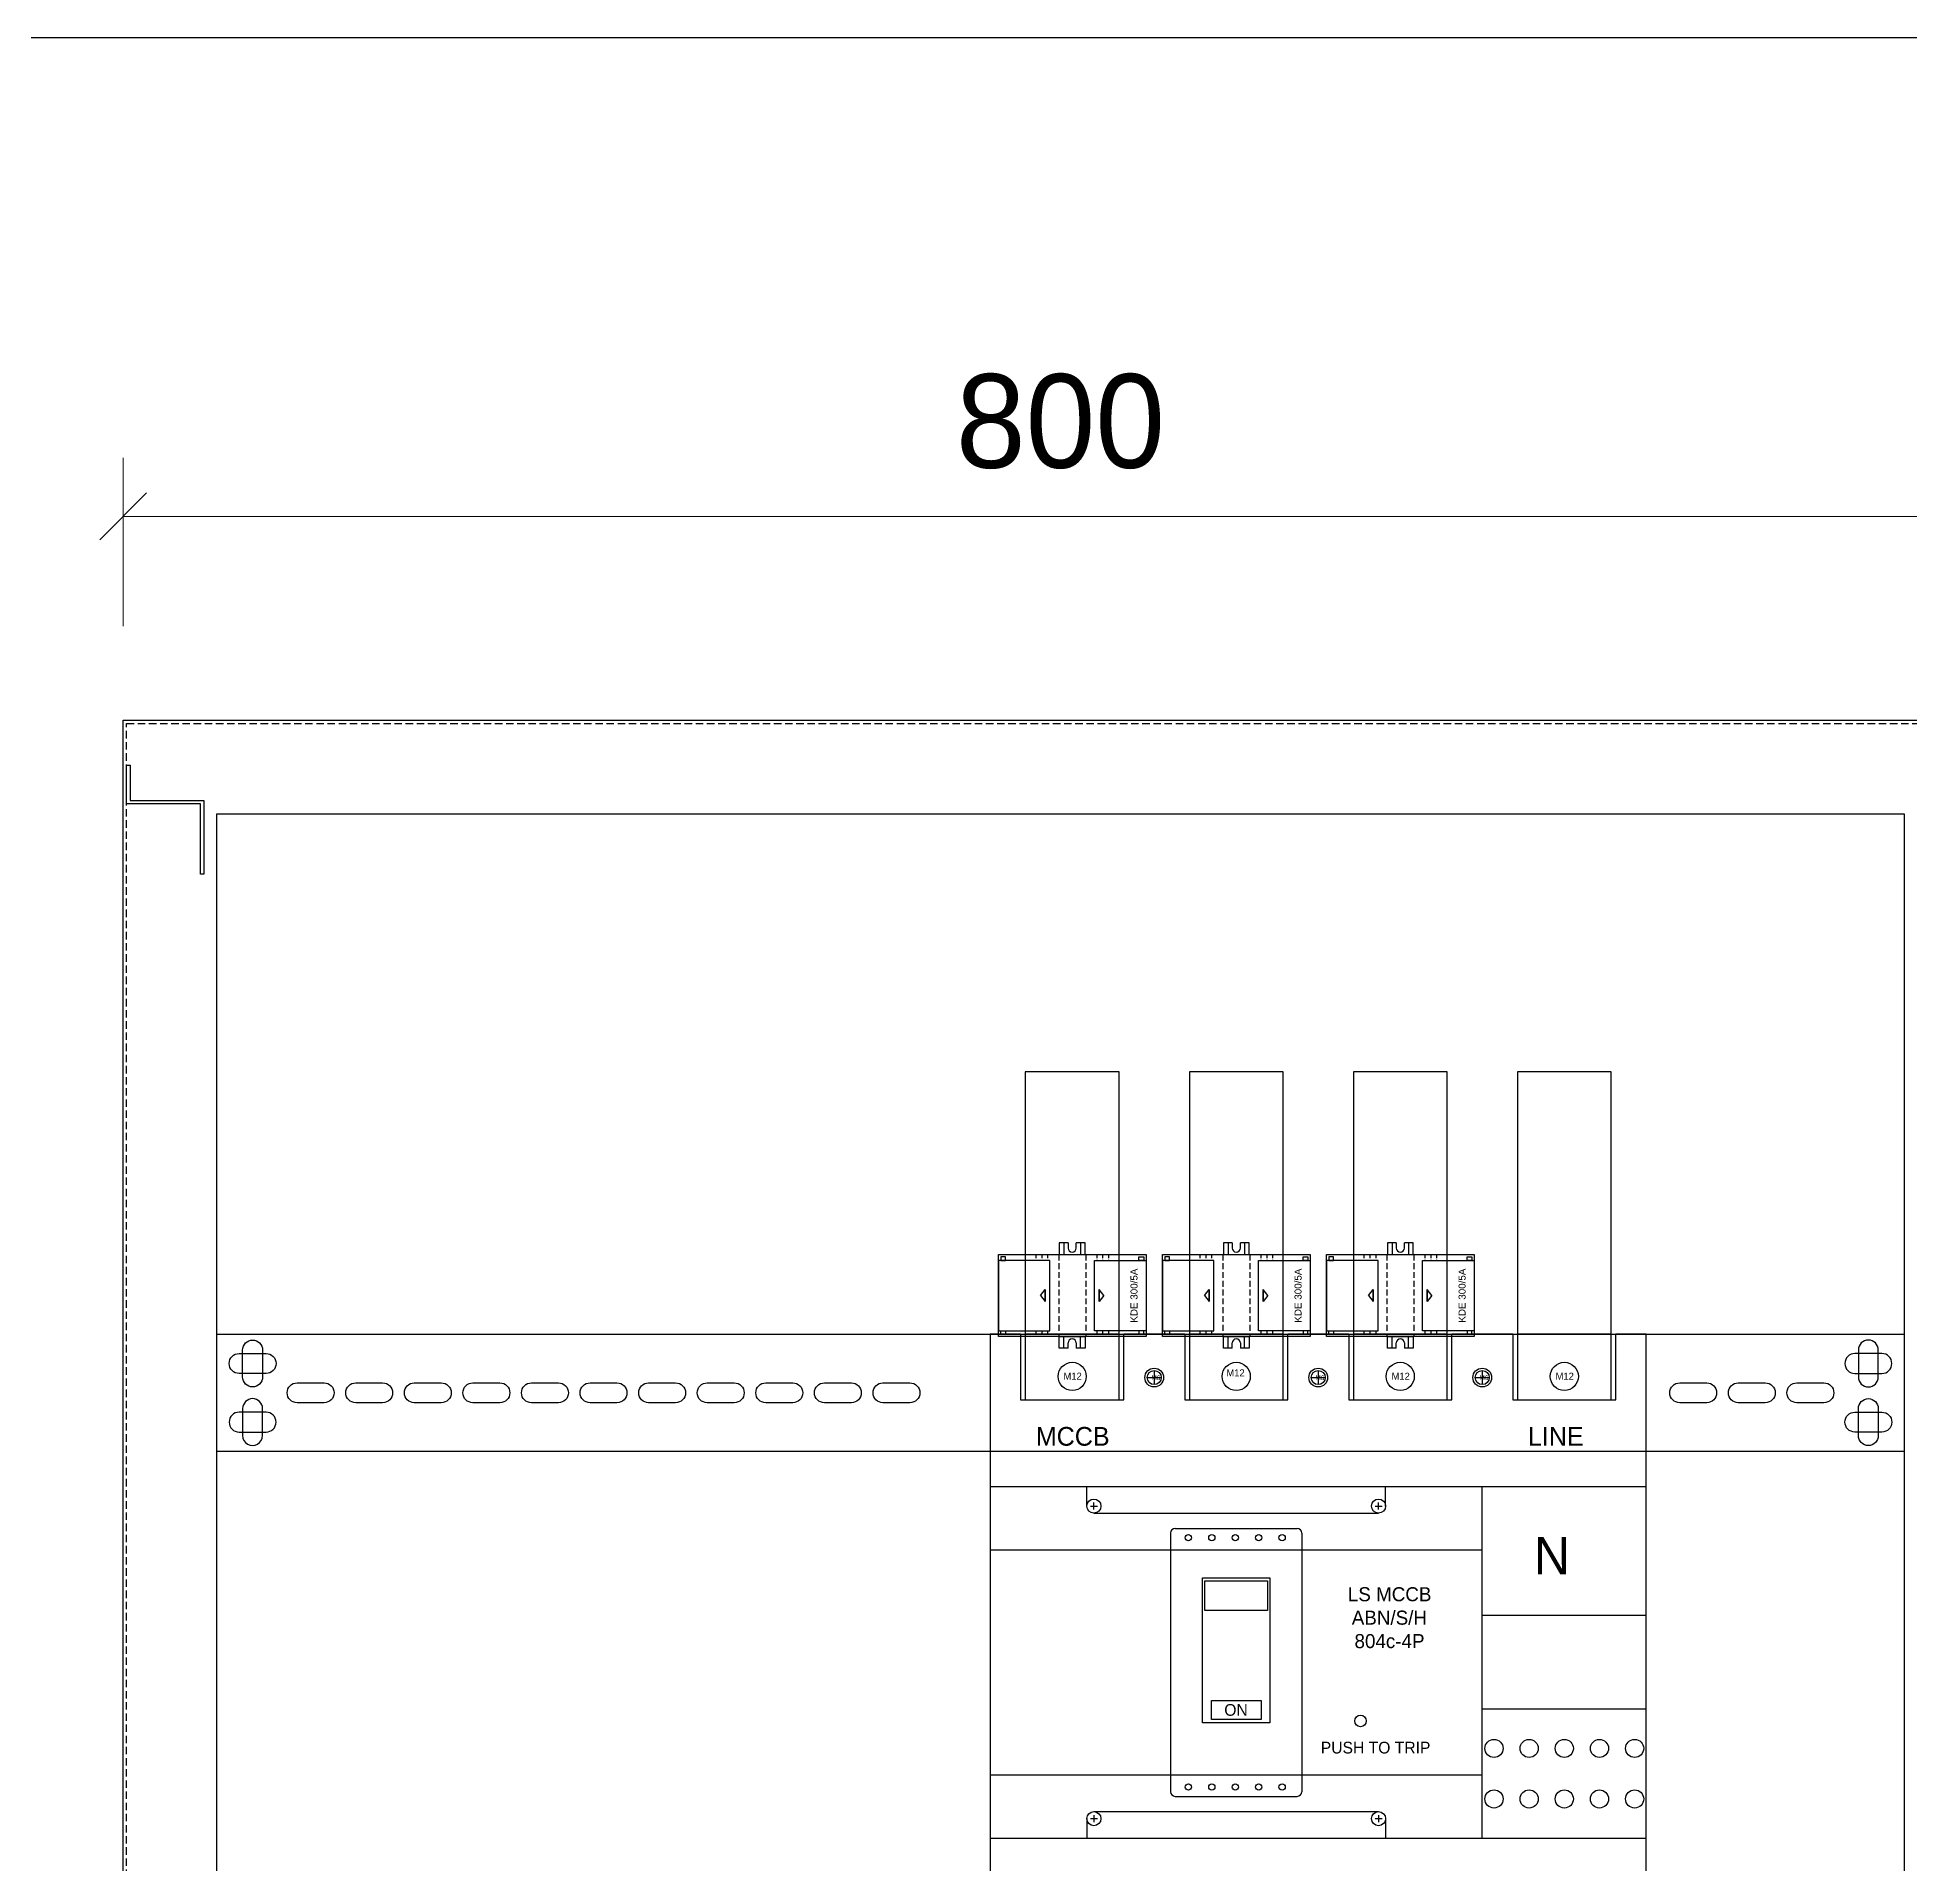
# Model space of a CAD drawing. Header units: millimetres. Extents: x 0 to 5132, y 0 to 3629.
# Drawn here: x 2258 to 3057, y 2849 to 3629 of the extents above; entities that cross this region are included whole.
import ezdxf
from ezdxf.enums import TextEntityAlignment as Align

# ---------------------------------------------------------------- set-up
doc = ezdxf.new("R2010")
doc.units = ezdxf.units.MM
doc.linetypes.add('ASVLTYPE', pattern=[0.75, 0.5, -0.25])
doc.linetypes.add('HIDDEN2', pattern=[4.7625, 3.175, -1.5875])
doc.layers.add('CNC', color=7, linetype='Continuous')
doc.layers.add('DIM', color=253, linetype='Continuous')
doc.styles.add('Tahoma (Input Text)', font='tahoma.ttf')
doc.dimstyles.new('Dim-40', dxfattribs={"dimtxt": 40, "dimasz": 20, "dimexe": 25, "dimexo": 40, "dimgap": 20, "dimtad": 1, "dimdec": 0, "dimtxsty": 'Standard', "dimblk": 'OBLIQUE', "dimcen": 15, "dimclrd": 5, "dimclre": 5, "dimclrt": 3, "dimazin": 3, "dimtfac": 1, "dimtdec": 0, "dimtmove": 0, "dimatfit": 3, "dimldrblk": 'ARCHTICK', "dimlwd": 9, "dimlwe": 9})

# ---------------------------------------------------------------- blocks, each defined once
blk = doc.blocks.new('khungtenAsean2')
at = {"color": 7}
blk.add_lwpolyline([(0, 0), (2970, 0), (2970, -2100), (0, -2100)], close=True, dxfattribs=at)
at = {"color": 1, "style": 'Tahoma (Input Text)', "flags": 8}
for tag, p in [('#01', (137.05, -2021.28)), ('#03', (506.57, -2019.3)), ('#05', (1106.63, -2021.28)), ('#07', (1834.68, -2021.28)), ('#09', (2146.72, -2021.28)), ('#02', (98.46, -2081.28)), ('#04', (486.11, -2081.28)), ('#06', (1065.33, -2081.28)), ('#08', (1817.45, -2081.28)), ('#10', (2146.72, -2081.28))]:
    blk.add_attdef(tag, p, '', height=25, dxfattribs=at)
blk.add_attdef('#11', text='', height=25, dxfattribs=at).set_placement((2914.99, -2067.35), align=Align.CENTER)
blk = doc.blocks.new('*D10')
at = {"color": 0, "linetype": 'ByBlock', "lineweight": -2}
for p, q in [((2304.69, 3434.49), (2284.69, 3414.49)), ((3084.69, 3414.49), (3104.69, 3434.49))]:
    blk.add_line(p, q, dxfattribs=at)
at = {"layer": 'Defpoints', "color": 0, "transparency": 16777216}
for p in [(3094.69, 3424.49), (2294.69, 3337.59), (3094.69, 3337.59)]:
    blk.add_point(p, dxfattribs=at)
at = {"layer": 'DIM', "color": 5, "lineweight": 9, "transparency": 16777216}
for p, q in [((2294.69, 3377.59), (2294.69, 3449.49)), ((3094.69, 3377.59), (3094.69, 3449.49)), ((2294.69, 3424.49), (3094.69, 3424.49))]:
    blk.add_line(p, q, dxfattribs=at)
at = {"layer": 'DIM', "color": 3, "transparency": 16777216, "insert": (2694.69, 3464.91), "char_height": 40, "attachment_point": 5}
blk.add_mtext('800', dxfattribs=at)
blk = doc.blocks.new('_ArchTick')
at = {"color": 0, "const_width": 0.15}
blk.add_lwpolyline([(-0.5, -0.5), (0.5, 0.5)], dxfattribs=at)
blk = doc.blocks.new('_Oblique')
at = {"color": 0, "linetype": 'ByBlock', "lineweight": -2}
blk.add_line((-0.5, -0.5), (0.5, 0.5), dxfattribs=at)
blk = doc.blocks.new('1 LS 800 AF 4P')
at = {"color": 4}
for p, q in [((70, -15.5), (70, -21.5)), ((140, -15.5), (140, -21.5)), ((210, -15.5), (210, -21.5)), ((67, -18.5), (73, -18.5)), ((137, -18.5), (143, -18.5)), ((207, -18.5), (213, -18.5)), ((67, -261.5), (73, -261.5)), ((70, -258.5), (70, -264.5)), ((137, -261.5), (143, -261.5)), ((140, -258.5), (140, -264.5)), ((207, -261.5), (213, -261.5)), ((210, -258.5), (210, -264.5))]:
    blk.add_line(p, q, dxfattribs=at)
for p, q in [((0, -65), (280, -65)), ((41.26, -73.32), (41.26, -65)), ((44.25, -74.82), (44.25, -71.83)), ((165.75, -74.82), (165.75, -71.83)), ((168.74, -73.32), (168.74, -65)), ((210, -215), (210, -65)), ((42.76, -73.32), (45.75, -73.32)), ((44.25, -76.32), (165.75, -76.32)), ((164.25, -73.32), (167.24, -73.32)), ((77, -84.83), (77, -195.17)), ((79, -82.83), (131, -82.83)), ((133, -84.83), (133, -195.17)), ((0, -92), (210, -92)), ((280, -120), (210, -120)), ((280, -160), (210, -160)), ((0, -188), (210, -188)), ((79, -197.17), (131, -197.17)), ((41.26, -206.68), (41.26, -215)), ((42.76, -206.68), (45.75, -206.68)), ((44.25, -203.68), (165.75, -203.68)), ((44.25, -205.18), (44.25, -208.17)), ((164.25, -206.68), (167.24, -206.68)), ((165.75, -205.18), (165.75, -208.17)), ((168.74, -206.68), (168.74, -215)), ((0, -215), (210, -215)), ((210, -215), (280, -215))]:
    blk.add_line(p, q)
at = {"lineweight": 30}
blk.add_line((197, -280), (223, -280), dxfattribs=at)
for points in [[(13, 0), (0, 0), (0, -280), (13, -280)], [(13, 0), (13, -28), (57, -28), (57, 0)], [(83, 0), (57, 0)], [(83, 0), (83, -28), (127, -28), (127, 0)], [(153, 0), (127, 0)], [(153, 0), (153, -28), (197, -28), (197, 0)], [(223, 0), (197, 0)], [(223, 0), (223, -28), (267, -28), (267, 0)], [(267, -280), (280, -280), (280, 0), (267, 0)], [(13, -280), (13, -252), (57, -252), (57, -280)], [(83, -280), (83, -252), (127, -252), (127, -280)], [(153, -280), (153, -252), (197, -252), (197, -280)], [(223, -280), (223, -252), (267, -252), (267, -280)], [(57, -280), (83, -280)], [(127, -280), (153, -280)]]:
    blk.add_lwpolyline(points, dxfattribs=at)
for points in [[(90.67, -103.95), (119.33, -103.95), (119.33, -165.8), (90.67, -165.8)], [(91.6, -105.25), (118.4, -105.25), (118.4, -117.9), (91.6, -117.9)], [(94.4, -156.34), (115.6, -156.34), (115.6, -164.38), (94.4, -164.38)]]:
    blk.add_lwpolyline(points, close=True)
for centre, radius in [((35, -18), 6), ((105, -18), 6), ((175, -18), 6), ((245, -18), 6), ((44.25, -73.32), 3), ((165.75, -73.32), 3), ((84.58, -86.82), 1.34), ((94.58, -86.82), 1.34), ((104.58, -86.82), 1.34), ((114.58, -86.82), 1.34), ((124.58, -86.82), 1.34), ((158, -165), 2.45), ((215, -176.72), 3.87), ((230, -176.72), 3.87), ((245, -176.72), 3.87), ((260, -176.72), 3.87), ((275, -176.72), 3.87), ((84.58, -193.18), 1.34), ((94.58, -193.18), 1.34), ((104.58, -193.18), 1.34), ((114.58, -193.18), 1.34), ((124.58, -193.18), 1.34), ((215, -198.28), 3.87), ((230, -198.28), 3.87), ((245, -198.28), 3.87), ((260, -198.28), 3.87), ((275, -198.28), 3.87), ((44.25, -206.68), 3), ((165.75, -206.68), 3), ((35, -262), 6), ((105, -262), 6), ((175, -262), 6), ((245, -262), 6)]:
    blk.add_circle(centre, radius)
for centre, start, end in [((79, -84.83), 90, 180), ((131, -84.83), 0, 90), ((79, -195.17), 180, 270), ((131, -195.17), 270, 0)]:
    blk.add_arc(centre, 2, start, end)
at = {"attachment_point": 1}
for s, width, insert, char_height in [('M12', 4.1942, (100.81, -14.99), 3), ('M12', 4.1942, (31.28, -16.41), 3), ('M12', 4.1942, (171.28, -16.41), 3), ('M12', 4.1942, (241.28, -16.41), 3), ('MCCB', 31.3587, (19.46, -39.58), 8), ('LINE', 31.3587, (229.46, -39.58), 8), ('N', 31.3587, (232, -86.5), 16), ('ON', 12.2384, (99.89, -157.8), 5), ('PUSH TO TRIP', 68.84, (141.07, -173.88), 5), ('LOAD', 31.3587, (19.46, -230.65), 8), ('M12', 4.1942, (31.28, -260.41), 3), ('M12', 4.1942, (101.28, -260.41), 3), ('M12', 4.1942, (171.28, -260.41), 3), ('M12', 4.1942, (241.28, -260.41), 3)]:
    blk.add_mtext_dynamic_manual_height_columns(s, width=width, gutter_width=1, heights=[0], dxfattribs=dict(at, insert=insert, char_height=char_height))
at = {"color": 4, "char_height": 2, "attachment_point": 1}
for insert in [(68.78, -17.58), (138.78, -17.58), (208.78, -17.58), (68.78, -260.58), (138.78, -260.58), (208.78, -260.58)]:
    blk.add_mtext_dynamic_manual_height_columns('M6', width=4.1942, gutter_width=1, heights=[0], dxfattribs=dict(at, insert=insert))
blk = doc.blocks.new('LS 800AF 4P')
at = {"color": 1}
for points in [[(15, -28), (55, -28), (55, 0), (15, 0)], [(15, -252), (55, -252), (55, -280), (15, -280)]]:
    blk.add_lwpolyline(points, close=True, dxfattribs=at)
at = {"color": 2}
for points in [[(85, -28), (125, -28), (125, 0), (85, 0)], [(85, -252), (125, -252), (125, -280), (85, -280)]]:
    blk.add_lwpolyline(points, close=True, dxfattribs=at)
at = {"color": 5}
for points in [[(155, -28), (195, -28), (195, 0), (155, 0)], [(155, -252), (195, -252), (195, -280), (155, -280)]]:
    blk.add_lwpolyline(points, close=True, dxfattribs=at)
at = {"color": 8}
for points in [[(225, -28), (265, -28), (265, 0), (225, 0)], [(225, -252), (265, -252), (265, -280), (225, -280)]]:
    blk.add_lwpolyline(points, close=True, dxfattribs=at)
at = {"color": 1}
for centre in [(35, -18), (35, -262)]:
    blk.add_circle(centre, 6, dxfattribs=at)
at = {"color": 4}
for centre in [(70, -18.5), (140, -18.5), (210, -18.5), (70, -261.5), (140, -261.5), (210, -261.5)]:
    blk.add_circle(centre, 3, dxfattribs=at)
at = {"color": 2}
for centre in [(105, -18), (105, -262)]:
    blk.add_circle(centre, 6, dxfattribs=at)
at = {"color": 5}
for centre in [(175, -18), (175, -262)]:
    blk.add_circle(centre, 6, dxfattribs=at)
at = {"color": 8}
for centre in [(245, -18), (245, -262)]:
    blk.add_circle(centre, 6, dxfattribs=at)
blk.add_blockref('1 LS 800 AF 4P', (0, 0))
at = {"insert": (151.89, -107.93), "char_height": 6, "attachment_point": 1}
blk.add_mtext_dynamic_manual_height_columns('\\pi0.74309;{\\C1;LS MCCB\\P\\pi2.41294;ABN/S/H\\P\\pi3.58551;804c-4P}', width=37.6867, gutter_width=1, heights=[0], dxfattribs=at)
blk = doc.blocks.new('KDE 300A-2')
at = {"color": 85, "linetype": 'ASVLTYPE', "ltscale": 3}
for p, q in [((82381.85, 42004.92), (82381.85, 42002.42)), ((82384.35, 42004.92), (82384.35, 42002.42)), ((82386.85, 42004.92), (82386.85, 42002.42)), ((82407.85, 42004.92), (82407.85, 42002.42)), ((82410.35, 42004.92), (82410.35, 42002.42)), ((82412.85, 42004.92), (82412.85, 42002.42)), ((82381.85, 41972.42), (82381.85, 41969.92)), ((82384.35, 41972.42), (82384.35, 41969.92)), ((82386.85, 41972.42), (82386.85, 41969.92)), ((82407.85, 41972.42), (82407.85, 41969.92)), ((82410.35, 41972.42), (82410.35, 41969.92)), ((82412.85, 41972.42), (82412.85, 41969.92))]:
    blk.add_line(p, q, dxfattribs=at)
at = {"color": 85, "linetype": 'ASVLTYPE', "ltscale": 5}
for p, q in [((82391.6, 42004.92), (82391.6, 41969.92)), ((82403.1, 42004.92), (82403.1, 41969.92))]:
    blk.add_line(p, q, dxfattribs=at)
at = {"color": 85}
for p, q in [((82393.85, 42009.92), (82393.85, 42004.92)), ((82395.6, 42009.92), (82395.6, 42007.67)), ((82399.1, 42007.67), (82399.1, 42009.92)), ((82400.85, 42009.92), (82400.85, 42004.92)), ((82383.85, 41987.42), (82385.85, 41989.92)), ((82385.85, 41989.92), (82385.85, 41984.92)), ((82385.85, 41984.92), (82385.85, 41989.92)), ((82408.85, 41989.92), (82408.85, 41984.92)), ((82408.85, 41984.92), (82408.85, 41989.92)), ((82410.85, 41987.42), (82408.85, 41989.92)), ((82383.85, 41987.42), (82385.85, 41984.92)), ((82410.85, 41987.42), (82408.85, 41984.92)), ((82393.85, 41964.92), (82393.85, 41969.92)), ((82395.6, 41964.92), (82395.6, 41967.17)), ((82399.1, 41967.17), (82399.1, 41964.92)), ((82400.85, 41964.92), (82400.85, 41969.92))]:
    blk.add_line(p, q, dxfattribs=at)
for points in [[(82365.85, 42004.92), (82428.85, 42004.92), (82428.85, 41969.92), (82365.85, 41969.92)], [(82368.85, 42003.92), (82366.85, 42003.92), (82366.85, 42002.42), (82368.85, 42002.42)], [(82425.85, 42003.92), (82427.85, 42003.92), (82427.85, 42002.42), (82425.85, 42002.42)], [(82387.85, 42002.42), (82365.85, 42002.42), (82365.85, 41972.42), (82387.85, 41972.42)], [(82406.85, 42002.42), (82428.85, 42002.42), (82428.85, 41972.42), (82406.85, 41972.42)], [(82368.85, 41970.92), (82366.85, 41970.92), (82366.85, 41972.42), (82368.85, 41972.42)], [(82425.85, 41970.92), (82427.85, 41970.92), (82427.85, 41972.42), (82425.85, 41972.42)]]:
    blk.add_lwpolyline(points, close=True, dxfattribs=at)
for points in [[(82395.6, 42009.92), (82391.85, 42009.92), (82391.85, 42004.92), (82402.85, 42004.92), (82402.85, 42009.92), (82399.1, 42009.92)], [(82395.6, 41964.92), (82391.85, 41964.92), (82391.85, 41969.92), (82402.85, 41969.92), (82402.85, 41964.92), (82399.1, 41964.92)]]:
    blk.add_lwpolyline(points, dxfattribs=at)
for centre, start, end in [((82397.35, 42007.67), 180, 0), ((82397.35, 41967.17), 0, 180)]:
    blk.add_arc(centre, 1.75, start, end, dxfattribs=at)
at = {"color": 85, "insert": (82423.74, 41987.38), "char_height": 3, "attachment_point": 5, "rotation": 90}
blk.add_mtext('{\\fArial|b0|i0|c0|p34;KDE 300/5A}', dxfattribs=at)
blk = doc.blocks.new('ovan8.5x20')
at = {"layer": 'CNC', "color": 2, "lineweight": -3}
for p, q in [((5.75, 4.25), (-5.75, 4.25)), ((-5.75, -4.25), (5.75, -4.25))]:
    blk.add_line(p, q, dxfattribs=at)
for centre, start, end in [((-5.75, 0), 90, 270), ((5.75, 0), 270, 90)]:
    blk.add_arc(centre, 4.25, start, end, dxfattribs=at)

msp = doc.modelspace()

# ---------------------------------------------------------------- linework, layer by layer
msp.add_lwpolyline([(2294.69, 3337.59), (3094.69, 3337.59), (3094.69, 1837.59), (2294.69, 1837.59)], close=True)
at = {"linetype": 'HIDDEN2'}
msp.add_lwpolyline([(2296.19, 3336.09), (3093.19, 3336.09), (3093.19, 1839.09), (2296.19, 1839.09)], close=True, dxfattribs=at)
at = {"color": 8}
for points in [[(2327.69, 3271.84), (2327.69, 3301.84), (2296.19, 3301.84), (2296.19, 3318.34), (2297.69, 3318.34), (2297.69, 3303.34), (2329.19, 3303.34), (2329.19, 3271.84)], [(2334.69, 3075.59), (3054.69, 3075.59), (3054.69, 3025.59), (2334.69, 3025.59)]]:
    msp.add_lwpolyline(points, close=True, dxfattribs=at)
at = {"color": 4}
msp.add_lwpolyline([(2334.69, 3297.59), (3054.69, 3297.59), (3054.69, 1877.59), (2334.69, 1877.59)], close=True, dxfattribs=at)
at = {"color": 1, "ltscale": 3}
msp.add_lwpolyline([(2679.69, 3047.59), (2719.69, 3047.59), (2719.69, 3187.59), (2679.69, 3187.59)], close=True, dxfattribs=at)
at = {"color": 2, "ltscale": 3}
msp.add_lwpolyline([(2749.69, 3047.59), (2789.69, 3047.59), (2789.69, 3187.59), (2749.69, 3187.59)], close=True, dxfattribs=at)
at = {"color": 5, "ltscale": 3}
msp.add_lwpolyline([(2819.69, 3047.59), (2859.69, 3047.59), (2859.69, 3187.59), (2819.69, 3187.59)], close=True, dxfattribs=at)
at = {"color": 7, "ltscale": 3}
msp.add_lwpolyline([(2889.69, 3047.59), (2929.69, 3047.59), (2929.69, 3187.59), (2889.69, 3187.59)], close=True, dxfattribs=at)
at = {"color": 2, "ltscale": 3}
for centre in [(2734.69, 3057.09), (2804.69, 3057.09), (2874.69, 3057.09)]:
    msp.add_circle(centre, 4, dxfattribs=at)

# ---------------------------------------------------------------- block references
at = {"xscale": 1.728000000002793, "yscale": 1.728000000002793, "zscale": 1.728000000002793}
msp.add_blockref('khungtenAsean2', (0, 3628.8), dxfattribs=at)
at = {"color": 2}
for p in [(-79697.66, -38895.33), (-79627.66, -38895.33), (-79557.66, -38895.33)]:
    msp.add_blockref('KDE 300A-2', p, dxfattribs=at)
msp.add_blockref('LS 800AF 4P', (2664.69, 3075.59))
at = {"layer": 'CNC', "lineweight": -3, "xscale": -1}
for p, rotation in [((2349.94, 3063.09), 270), ((2349.94, 3063.09), 180), ((2374.69, 3050.59), 180), ((2399.69, 3050.59), 180), ((2424.69, 3050.59), 180), ((2449.69, 3050.59), 180), ((2474.69, 3050.59), 180), ((2499.69, 3050.59), 180), ((2524.69, 3050.59), 180), ((2549.69, 3050.59), 180), ((2574.69, 3050.59), 180), ((2599.69, 3050.59), 180), ((2624.69, 3050.59), 180), ((3039.44, 3038.09), 90)]:
    msp.add_blockref('ovan8.5x20', p, dxfattribs=dict(at, rotation=rotation))
at = {"layer": 'CNC', "lineweight": -3}
for p, rotation in [((3039.44, 3063.09), 90), ((3039.44, 3063.09), 180), ((2349.94, 3038.09), 270)]:
    msp.add_blockref('ovan8.5x20', p, dxfattribs=dict(at, rotation=rotation))
at = {"layer": 'CNC', "lineweight": -3, "xscale": -1}
for p in [(2964.69, 3050.59), (2989.69, 3050.59), (3014.69, 3050.59), (3039.44, 3038.09)]:
    msp.add_blockref('ovan8.5x20', p, dxfattribs=at)
at = {"layer": 'CNC', "lineweight": -3}
msp.add_blockref('ovan8.5x20', (2349.94, 3038.09), dxfattribs=at)

# ---------------------------------------------------------------- dimensions: what is measured, and where the dimension line sits
at = {"layer": 'DIM', "color": 2}
dim = msp.add_linear_dim(base=(3094.69, 3424.49), p1=(2294.69, 3337.59), p2=(3094.69, 3337.59), dimstyle='Dim-40', dxfattribs=at)
dim.commit()
dim.dimension.update_dxf_attribs({"geometry": '*D10', "text_midpoint": (2694.69, 3464.91)})

doc.saveas('drawing.dxf')
